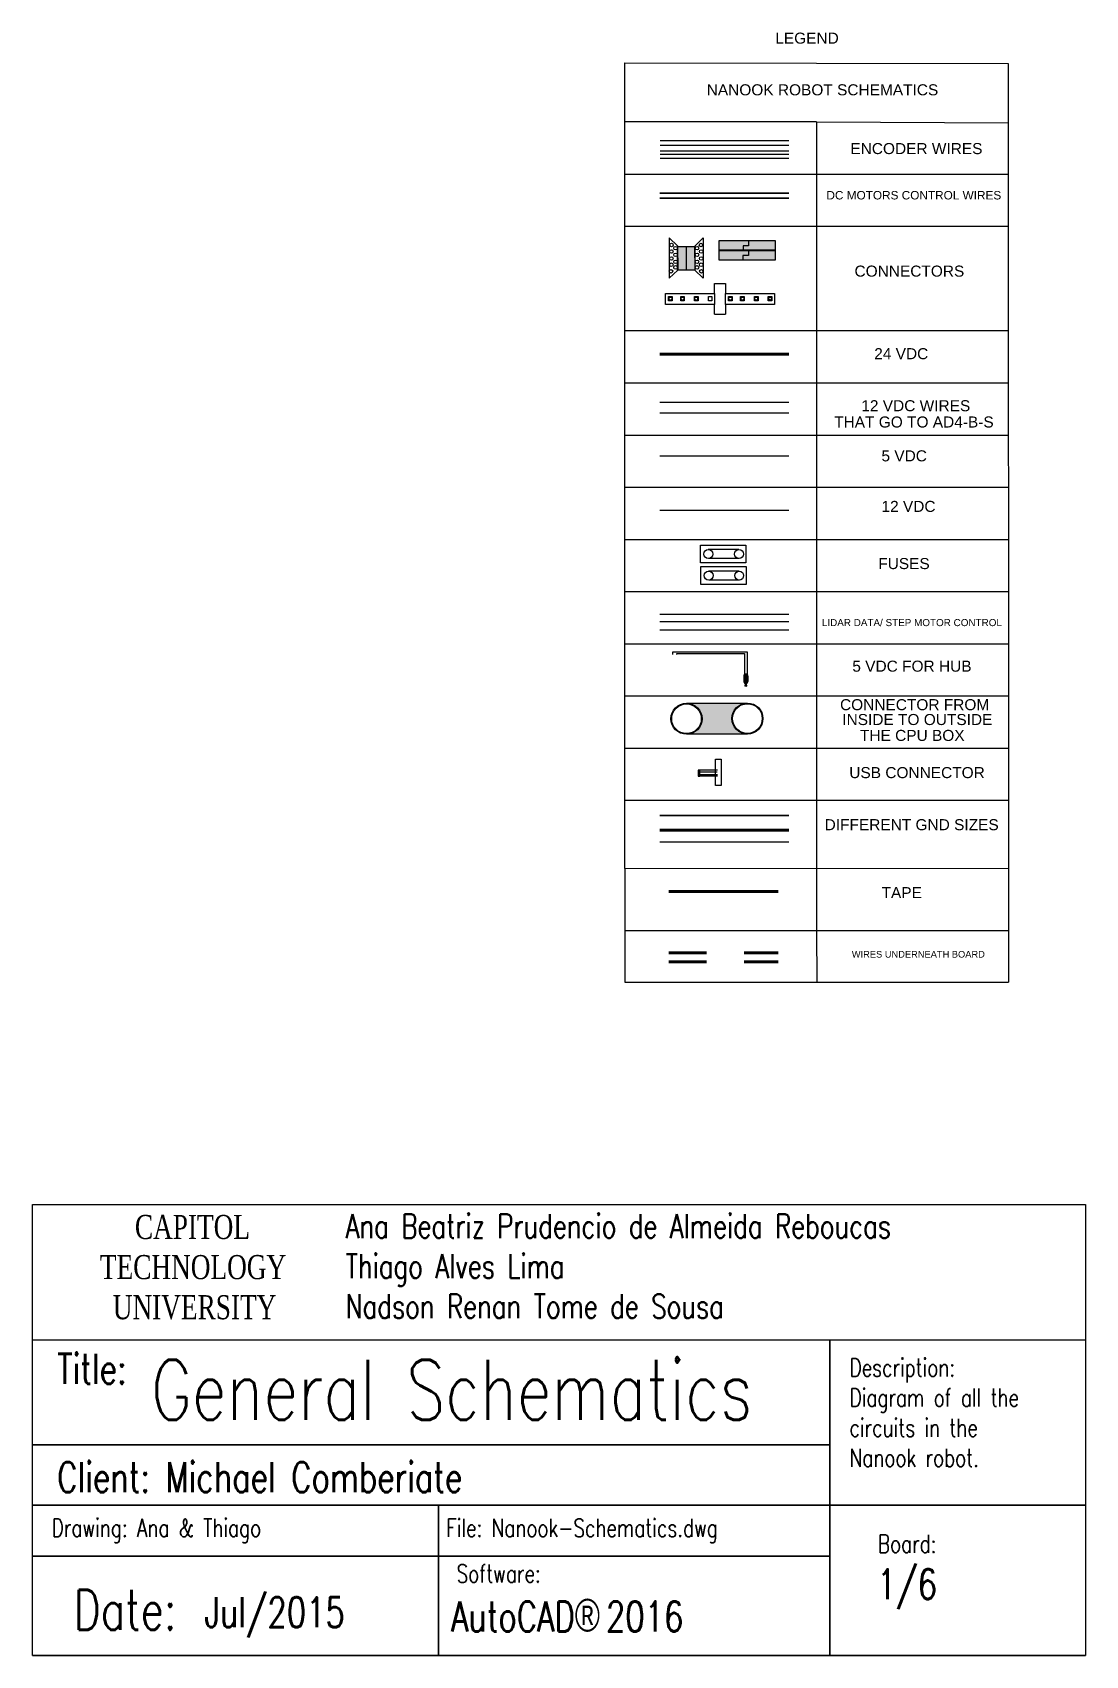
# Paper-space layout 'Layout2' of a CAD drawing. Header units: inches. Extents: x 1.28 to 10.29, y 0.23 to 7.34.
# Drawn here: x 7.491 to 10.291, y 0.233 to 4.549 of the extents above; entities that cross this region are included whole.
import ezdxf

# ---------------------------------------------------------------- set-up
doc = ezdxf.new("R2010")
doc.units = ezdxf.units.IN
doc.header["$LTSCALE"] = 0.002
doc.header["$MEASUREMENT"] = 0
doc.linetypes.add('ACAD_ISO02W100', pattern=[15, 12, -3])
doc.linetypes.add('DASHDOT', pattern=[1, 0.5, -0.25, 0, -0.25])
for name, color, linetype in [('12VDC', 2, 'Continuous'), ('5V for hub', 250, 'Continuous'), ('5VDC', 1, 'Continuous'), ('Black GND', 250, 'Continuous'), ('Connectors', 250, 'Continuous'), ('encoder wires', 250, 'Continuous'), ('goes out of box', 4, 'Continuous'), ('LEGEND BOX', 7, 'Continuous'), ('MOTOR CONTROL WIRES', 1, 'Continuous'), ('PLANTA BAIXA ELÉTRICA', 10, 'DASHDOT'), ('power protection board', 7, 'Continuous'), ('Texts', 6, 'Continuous')]:
    doc.layers.add(name, color=color, linetype=linetype)
for name, color, linetype, lineweight in [('12VDC Blue', 5, 'Continuous', 30), ('24VDC', 1, 'Continuous', 60), ('AD4-BS', 250, 'Continuous', 30), ('tape', 8, 'Continuous', 90), ('USB', 251, 'Continuous', 30), ('USB Motor wire Control', 251, 'Continuous', 30), ('USB wire WiFi', 251, 'Continuous', 30)]:
    doc.layers.add(name, color=color, linetype=linetype, lineweight=lineweight)
doc.styles.add('romans_75', font='romans.shx', dxfattribs={"width": 0.75, "height": 0.15})
doc.styles.get("Standard").update_dxf_attribs({"font": 'arial.ttf'})

psp = doc.layouts.new('Layout2')

# ---------------------------------------------------------------- hatches: boundary and pattern name
at = {"layer": '5V for hub', "true_color": 0x939598}
h = psp.add_hatch(color=252, dxfattribs=at)
h.dxf.hatch_style = 1
h.paths.add_polyline_path([(9.3822, 2.8377, 1), (9.3928, 2.8377, 1)])
h.paths.add_polyline_path([(9.3822, 2.8229, 0.298414), (9.3854, 2.8181, -0.94395), (9.3896, 2.8181, 0.298414), (9.3928, 2.8229, 1)])
h.paths.add_polyline_path([(9.3896, 2.8121, 1), (9.3854, 2.8121, 1)])
h.paths.add_polyline_path([(9.3896, 2.8181, 0.94395), (9.3854, 2.8181, 0.208334)], flags=17)
h.paths.add_polyline_path([(9.3896, 2.818, 1), (9.3854, 2.818), (9.3854, 2.8121, -1), (9.3896, 2.8121)])
h = psp.add_hatch(color=252, dxfattribs=at)
h.dxf.hatch_style = 1
h.paths.add_polyline_path([(9.3928, 2.8377, -1), (9.3822, 2.8377), (9.3822, 2.8231), (9.3822, 2.8231, -0.982512), (9.3928, 2.823), (9.3928, 2.823)])
h = psp.add_hatch(color=252, dxfattribs=at)
h.dxf.hatch_style = 1
h.paths.add_polyline_path([(9.3854, 2.8181, 0.208334), (9.3896, 2.8181, 0.94395)])
at = {"layer": 'AD4-BS', "true_color": 0xc7c8ca}
h = psp.add_hatch(color=9, dxfattribs=at)
h.dxf.hatch_style = 1
h.paths.add_polyline_path([(9.2653, 2.587), (9.2607, 2.587), (9.2607, 2.5718), (9.2653, 2.5718)])
at = {"layer": 'Black GND', "transparency": 33554687}
h = psp.add_hatch(color=4, dxfattribs=at)
h.dxf.hatch_style = 1
h.paths.add_polyline_path([(9.3083, 2.7656), (9.2295, 2.7654, -0.415378), (9.271, 2.7242, -0.41305), (9.2299, 2.6829), (9.3083, 2.6831)])
h.paths.add_polyline_path([(9.3915, 2.7658), (9.3083, 2.7656), (9.3083, 2.6831), (9.3918, 2.6833, -0.415378), (9.3504, 2.7245, -0.41305)])
at = {"layer": 'Connectors', "true_color": 0x139b48, "transparency": 33554687}
h = psp.add_hatch(color=114, dxfattribs=at)
h.dxf.hatch_style = 1
h.paths.add_polyline_path([(9.2289, 3.9803), (9.2065, 3.9803), (9.2065, 3.9499), (9.2065, 3.9171), (9.2289, 3.9171)])
h = psp.add_hatch(color=114, dxfattribs=at)
h.dxf.hatch_style = 1
h.paths.add_polyline_path([(9.2289, 3.9171), (9.2516, 3.9171), (9.2516, 3.9803), (9.2289, 3.9803)])
at = {"layer": 'Connectors', "true_color": 0x000000}
h = psp.add_hatch(color=18, dxfattribs=at)
h.dxf.hatch_style = 1
h.paths.add_polyline_path([(9.3945, 3.995), (9.3945, 3.9818), (9.38, 3.9818), (9.38, 3.9698), (9.3155, 3.9698), (9.3155, 3.995)])
h = psp.add_hatch(color=18, dxfattribs=at)
h.dxf.hatch_style = 1
h.paths.add_polyline_path([(9.3945, 3.995), (9.3945, 3.9818), (9.38, 3.9818), (9.38, 3.9698), (9.3155, 3.9698), (9.3155, 3.995)], flags=17)
h.paths.add_polyline_path([(9.3155, 3.9698), (9.3155, 3.995), (9.4666, 3.995), (9.4666, 3.9698)])
h = psp.add_hatch(color=18, dxfattribs=at)
h.dxf.hatch_style = 1
h.paths.add_polyline_path([(9.3155, 3.9446), (9.3155, 3.9698), (9.3943, 3.9698), (9.3943, 3.9566), (9.3799, 3.9566), (9.3799, 3.9446)])
h.paths.add_polyline_path([(9.3799, 3.9446), (9.3799, 3.9566), (9.3943, 3.9566), (9.3943, 3.9698), (9.4666, 3.9698), (9.4666, 3.9446)])
at = {"layer": 'goes out of box'}
h = psp.add_hatch(color=256, dxfattribs=at)
h.dxf.hatch_style = 1
h.paths.add_polyline_path([(9.271, 2.7242, 1), (9.1885, 2.7242, 1)])
h.paths.add_polyline_path([(9.2691, 2.7242, 1), (9.1903, 2.7242, 1)], flags=16)
h = psp.add_hatch(color=256, dxfattribs=at)
h.dxf.hatch_style = 1
h.paths.add_polyline_path([(9.4329, 2.7245, 1), (9.3504, 2.7245, 1)])
h.paths.add_polyline_path([(9.4311, 2.7245, 1), (9.3523, 2.7245, 1)], flags=16)

# ---------------------------------------------------------------- linework, layer by layer
at = {"layer": '12VDC'}
psp.add_line((9.1591, 3.2785), (9.5014, 3.2785), dxfattribs=at)
at = {"layer": '12VDC Blue'}
for p, q in [((9.1591, 3.5658), (9.5014, 3.5658)), ((9.1591, 3.5375), (9.5014, 3.5375))]:
    psp.add_line(p, q, dxfattribs=at)
at = {"layer": '24VDC'}
psp.add_line((9.1591, 3.6939), (9.5014, 3.6939), dxfattribs=at)
at = {"layer": '24VDC', "linetype": 'ACAD_ISO02W100', "ltscale": 4}
psp.add_line((9.1828, 2.1016), (9.4734, 2.1016), dxfattribs=at)
at = {"layer": '5V for hub', "color": 250}
psp.add_lwpolyline([(9.1931, 2.8952), (9.1931, 2.9025), (9.327, 2.9025), (9.3908, 2.9025), (9.3908, 2.8641), (9.3908, 2.8419)], dxfattribs=at)
at = {"layer": '5V for hub'}
psp.add_lwpolyline([(9.2036, 2.8952), (9.2036, 2.8979), (9.3, 2.8979), (9.3838, 2.8979), (9.3838, 2.8502), (9.3838, 2.8415)], dxfattribs=at)
for points in [[(9.3928, 2.8377, 1), (9.3822, 2.8377), (9.3822, 2.8231)], [(9.3896, 2.8121), (9.3896, 2.818, 1), (9.3854, 2.818), (9.3854, 2.8121)]]:
    psp.add_lwpolyline(points, format="xyb", dxfattribs=at)
psp.add_lwpolyline([(9.3928, 2.8377), (9.3928, 2.823)], close=True, dxfattribs=at)
psp.add_circle((9.3875, 2.8121), 0.00212, dxfattribs=at)
psp.add_arc((9.3875, 2.8229), 0.00531, 293.5366, 246.4634, dxfattribs=at)
at = {"layer": '5VDC'}
psp.add_lwpolyline([(9.1591, 3.4234), (9.1942, 3.4234), (9.5014, 3.4234)], dxfattribs=at)
at = {"layer": 'Black GND', "color": 0}
for p, q in [((9.3943, 3.9566), (9.3799, 3.9566)), ((9.3799, 3.9566), (9.3799, 3.9446)), ((9.3943, 3.9698), (9.3943, 3.9566))]:
    psp.add_line(p, q, dxfattribs=at)
at = {"layer": 'Black GND', "color": 4}
for p, q in [((9.2297, 2.7654), (9.3917, 2.7658)), ((9.3917, 2.6833), (9.2297, 2.6829))]:
    psp.add_line(p, q, dxfattribs=at)
at = {"layer": 'Black GND', "lineweight": 90}
psp.add_line((9.1591, 2.4275), (9.5014, 2.4275), dxfattribs=at)
at = {"layer": 'Black GND'}
psp.add_line((9.5014, 2.3956), (9.1591, 2.3956), dxfattribs=at)
at = {"layer": 'Black GND', "linetype": 'ACAD_ISO02W100', "lineweight": 90, "ltscale": 4}
psp.add_line((9.1828, 2.0778), (9.4734, 2.0778), dxfattribs=at)
at = {"layer": 'Connectors'}
for p, q in [((9.1838, 4.0035), (9.1838, 3.8963)), ((9.2065, 3.9807), (9.1838, 4.0035)), ((9.2065, 3.9499), (9.2065, 3.9807)), ((9.2289, 3.9803), (9.2289, 3.9171)), ((9.2516, 3.9807), (9.2743, 4.0035)), ((9.2516, 3.9499), (9.2516, 3.9807)), ((9.2743, 4.0035), (9.2743, 3.8963)), ((9.3945, 3.995), (9.3945, 3.9818)), ((9.2065, 3.9499), (9.2065, 3.9175)), ((9.2516, 3.9499), (9.2516, 3.9175)), ((9.3943, 3.9566), (9.3799, 3.9566)), ((9.3799, 3.9566), (9.3799, 3.9446)), ((9.3943, 3.9698), (9.3943, 3.9566)), ((9.2065, 3.9175), (9.1838, 3.8963)), ((9.2516, 3.9175), (9.2743, 3.8963)), ((9.304, 3.8555), (9.304, 3.8817)), ((9.304, 3.8817), (9.333, 3.8817)), ((9.333, 3.8817), (9.3331, 3.8555)), ((9.3041, 3.7998), (9.3041, 3.826)), ((9.3041, 3.7998), (9.3331, 3.7998)), ((9.3331, 3.826), (9.3331, 3.7998))]:
    psp.add_line(p, q, dxfattribs=at)
at = {"layer": 'Connectors', "color": 0}
for p, q in [((9.38, 3.9818), (9.38, 3.9698)), ((9.3945, 3.9818), (9.38, 3.9818))]:
    psp.add_line(p, q, dxfattribs=at)
at = {"layer": 'Connectors'}
for points in [[(9.2062, 3.9803), (9.2516, 3.9803), (9.2516, 3.9171), (9.2062, 3.9171)], [(9.3155, 3.9698), (9.4666, 3.9698), (9.4666, 3.995), (9.3155, 3.995)], [(9.3155, 3.9698), (9.4666, 3.9698), (9.4666, 3.995), (9.3155, 3.995)], [(9.3153, 3.945), (9.4665, 3.945), (9.4665, 3.9702), (9.3153, 3.9702)], [(9.3155, 3.9446), (9.4666, 3.9446), (9.4666, 3.9698), (9.3155, 3.9698)], [(9.1738, 3.8555), (9.304, 3.8555), (9.304, 3.826), (9.1738, 3.826)], [(9.1823, 3.8471), (9.1916, 3.8471), (9.1916, 3.8359), (9.1823, 3.8359)], [(9.2143, 3.8471), (9.2237, 3.8471), (9.2237, 3.8359), (9.2143, 3.8359)], [(9.2512, 3.8471), (9.2605, 3.8471), (9.2605, 3.8359), (9.2512, 3.8359)], [(9.2879, 3.8471), (9.2972, 3.8471), (9.2972, 3.8359), (9.2879, 3.8359)], [(9.3331, 3.8555), (9.4633, 3.8555), (9.4633, 3.826), (9.3331, 3.826)], [(9.3416, 3.8471), (9.3509, 3.8471), (9.3509, 3.8359), (9.3416, 3.8359)], [(9.3737, 3.8471), (9.383, 3.8471), (9.383, 3.8359), (9.3737, 3.8359)], [(9.4105, 3.8471), (9.4199, 3.8471), (9.4199, 3.8359), (9.4105, 3.8359)], [(9.4472, 3.8471), (9.4566, 3.8471), (9.4566, 3.8359), (9.4472, 3.8359)]]:
    psp.add_lwpolyline(points, close=True, dxfattribs=at)
for centre, radius in [((9.1895, 3.9668), 0.00469), ((9.1897, 3.9841), 0.00469), ((9.2004, 3.9759), 0.00469), ((9.2577, 3.9759), 0.00469), ((9.2684, 3.9841), 0.00469), ((9.2687, 3.9668), 0.00469), ((9.1892, 3.9316), 0.00469), ((9.1895, 3.9482), 0.00469), ((9.2004, 3.9581), 0.00469), ((9.2004, 3.9393), 0.00469), ((9.2004, 3.9245), 0.00469), ((9.2577, 3.9581), 0.00469), ((9.2577, 3.9393), 0.00469), ((9.2577, 3.9245), 0.00469), ((9.2687, 3.9482), 0.00469), ((9.2689, 3.9316), 0.00469), ((9.1887, 3.9142), 0.00469), ((9.2694, 3.9142), 0.00469), ((9.1869, 3.8414), 0.00385), ((9.2191, 3.8414), 0.00385), ((9.2558, 3.8414), 0.00385), ((9.3463, 3.8414), 0.00385), ((9.3784, 3.8414), 0.00385), ((9.4151, 3.8414), 0.00385), ((9.452, 3.8417), 0.00385)]:
    psp.add_circle(centre, radius, dxfattribs=at)
at = {"layer": 'encoder wires', "color": 5}
psp.add_line((9.1595, 4.2617), (9.5018, 4.2617), dxfattribs=at)
at = {"layer": 'encoder wires', "color": 1}
psp.add_line((9.1595, 4.2496), (9.5018, 4.2496), dxfattribs=at)
at = {"layer": 'encoder wires', "color": 2}
psp.add_line((9.1595, 4.2347), (9.5018, 4.2347), dxfattribs=at)
at = {"layer": 'encoder wires', "color": 3}
psp.add_line((9.1595, 4.2259), (9.5018, 4.2259), dxfattribs=at)
at = {"layer": 'encoder wires'}
psp.add_line((9.1595, 4.2151), (9.5018, 4.2151), dxfattribs=at)
at = {"layer": 'goes out of box'}
for centre, radius in [((9.2297, 2.7242), 0.0413), ((9.2297, 2.7242), 0.0394), ((9.2297, 2.7242), 0.0394), ((9.3917, 2.7245), 0.0413), ((9.3917, 2.7245), 0.0394), ((9.3917, 2.7245), 0.0394)]:
    psp.add_circle(centre, radius, dxfattribs=at)
at = {"layer": 'LEGEND BOX'}
for p, q in [((9.5757, 4.3113), (9.0658, 4.3113)), ((9.5757, 4.3113), (10.0856, 4.3093)), ((9.5757, 4.3113), (9.5757, 2.8647)), ((9.0658, 4.1726), (10.0856, 4.1726)), ((9.0658, 4.0338), (10.0856, 4.0338)), ((9.0658, 3.7563), (10.0856, 3.7563)), ((9.0658, 3.6176), (10.0856, 3.6176)), ((9.0658, 3.4788), (10.0856, 3.4788)), ((9.0658, 3.34), (10.0856, 3.34)), ((9.0658, 3.2013), (10.0856, 3.2013)), ((9.0658, 3.0625), (10.0856, 3.0625)), ((9.0658, 2.9237), (10.0856, 2.9237)), ((9.5757, 2.8647), (9.5757, 2.785)), ((9.0658, 2.785), (10.0856, 2.785)), ((9.5757, 2.785), (9.5757, 2.3254)), ((9.0658, 2.6462), (10.0856, 2.6462)), ((9.0658, 2.5074), (10.0856, 2.5074)), ((9.0658, 2.3259), (9.0657, 2.1609)), ((9.5757, 2.3254), (9.5757, 2.1609)), ((10.0856, 2.325), (10.0856, 2.1609)), ((9.0657, 2.1609), (9.0655, 2.0236)), ((9.0657, 2.1609), (10.0856, 2.1609)), ((9.5756, 2.1609), (9.5767, 2.0236)), ((10.0856, 2.1609), (10.0856, 2.0236)), ((9.0655, 2.0236), (10.0856, 2.0236))]:
    psp.add_line(p, q, dxfattribs=at)
psp.add_lwpolyline([(9.0656, 4.4682), (10.0854, 4.4673), (10.0856, 2.325), (9.0658, 2.3259)], close=True, dxfattribs=at)
at = {"layer": 'MOTOR CONTROL WIRES', "color": 18, "lineweight": 35, "true_color": 0x000000}
for p, q in [((9.5014, 4.1219), (9.1591, 4.1219)), ((9.5014, 2.4668), (9.1591, 2.4668))]:
    psp.add_line(p, q, dxfattribs=at)
at = {"layer": 'MOTOR CONTROL WIRES', "color": 1, "lineweight": 35}
psp.add_line((9.5014, 4.1085), (9.1591, 4.1085), dxfattribs=at)
at = {"layer": 'PLANTA BAIXA ELÉTRICA', "color": 0, "linetype": 'ByBlock'}
for p, q in [((7.4907, 0.2326), (7.4907, 1.4326)), ((7.4907, 1.4326), (10.2907, 1.4326)), ((7.4907, 1.0726), (7.4907, 1.4326)), ((10.2907, 1.4326), (10.2907, 0.2326)), ((7.4907, 0.7926), (7.4907, 1.0726)), ((7.4907, 0.7926), (7.4907, 1.0726)), ((7.4907, 1.0726), (10.2907, 1.0726)), ((9.6107, 0.2326), (9.6107, 1.0726)), ((9.6107, 1.0726), (9.6107, 0.2326)), ((7.4907, 0.6326), (7.4907, 0.7926)), ((7.4907, 0.6326), (7.4907, 0.7926)), ((7.4907, 0.7926), (9.6107, 0.7926)), ((9.6107, 0.7926), (7.4907, 0.7926)), ((7.4907, 0.4966), (7.4907, 0.6326)), ((7.4907, 0.4966), (7.4907, 0.6326)), ((7.4907, 0.6326), (10.2907, 0.6326)), ((10.2907, 0.6326), (7.4907, 0.6326)), ((8.5707, 0.2326), (8.5707, 0.6326)), ((8.5707, 0.6326), (8.5707, 0.2326)), ((7.4907, 0.2326), (7.4907, 0.4966)), ((7.4907, 0.4966), (9.6107, 0.4966)), ((9.6107, 0.4966), (7.4907, 0.4966)), ((10.2907, 0.2326), (7.4907, 0.2326)), ((7.4907, 0.2326), (8.0307, 0.2326)), ((8.0307, 0.2326), (8.5707, 0.2326)), ((8.5707, 0.2326), (8.0307, 0.2326)), ((8.5707, 0.2326), (9.6107, 0.2326)), ((9.0907, 0.2326), (8.5707, 0.2326)), ((9.6107, 0.2326), (9.0907, 0.2326)), ((9.6107, 0.2326), (10.2907, 0.2326)), ((10.2907, 0.2326), (9.6107, 0.2326))]:
    psp.add_line(p, q, dxfattribs=at)
at = {"layer": 'power protection board'}
for p, q in [((9.369, 3.174), (9.2876, 3.174)), ((9.3697, 3.1167), (9.2883, 3.1167)), ((9.37, 3.1504), (9.289, 3.1505)), ((9.3707, 3.0931), (9.2897, 3.0931))]:
    psp.add_line(p, q, dxfattribs=at)
for points in [[(9.3876, 3.186), (9.3876, 3.1388), (9.2674, 3.1388), (9.2674, 3.186)], [(9.3883, 3.1287), (9.3883, 3.0814), (9.2681, 3.0814), (9.2681, 3.1287)]]:
    psp.add_lwpolyline(points, close=True, dxfattribs=at)
for centre in [(9.2879, 3.1622), (9.3692, 3.1622), (9.2886, 3.1049), (9.3699, 3.1049)]:
    psp.add_circle(centre, 0.0118, dxfattribs=at)
at = {"layer": 'tape'}
psp.add_line((9.1828, 2.2644), (9.4734, 2.2644), dxfattribs=at)
at = {"layer": 'USB'}
psp.add_lwpolyline([(9.3065, 2.6165), (9.3217, 2.6165), (9.3217, 2.5469), (9.3065, 2.5469)], close=True, dxfattribs=at)
at = {"layer": 'USB Motor wire Control'}
for p, q in [((9.5014, 3.0011), (9.1591, 3.0011)), ((9.5014, 2.9823), (9.1591, 2.9823)), ((9.5014, 2.9598), (9.1591, 2.9598))]:
    psp.add_line(p, q, dxfattribs=at)
at = {"layer": 'USB wire WiFi', "color": 1}
psp.add_line((9.3118, 2.587), (9.2653, 2.587), dxfattribs=at)
at = {"layer": 'USB wire WiFi', "color": 7}
psp.add_line((9.3117, 2.582), (9.2653, 2.582), dxfattribs=at)
at = {"layer": 'USB wire WiFi', "color": 3}
psp.add_line((9.3121, 2.5754), (9.2653, 2.5754), dxfattribs=at)
at = {"layer": 'USB wire WiFi', "color": 250}
psp.add_line((9.2653, 2.5719), (9.312, 2.5719), dxfattribs=at)
at = {"layer": 'USB wire WiFi'}
psp.add_lwpolyline([(9.2653, 2.587), (9.2607, 2.587), (9.2607, 2.5718), (9.2653, 2.5718)], close=True, dxfattribs=at)

# ---------------------------------------------------------------- texts
at = {"layer": 'PLANTA BAIXA ELÉTRICA', "color": 0, "linetype": 'ByBlock', "attachment_point": 1, "style": 'romans_75'}
for s, width, heights, insert, char_height in [('\\pi0.21943;{\\Ftimesout|c0;CAPITOL\\P\\pi0.12643;TECHNOLOGY\\P\\pi0.16063;UNIVERSITY}', 0.709255, [0], (7.5436, 1.4045), 0.064), ('Ana Beatriz Prudencio de Almeida Reboucas\\PThiago Alves Lima\\PNadson Renan Tome de Sousa', 11.738694, [0], (8.3233, 1.4069), 0.064), ('Title:', 12.306169, [0], (7.5564, 1.0352), 0.08), ('General Schematics', 2.229652, [0], (7.8064, 1.0191), 0.16), ('Description:\\PDiagram of all the\\Pcircuits in the\\PNanook robot.', 0.564099, [0.3154], (9.6633, 1.0226), 0.048), ('Client: Michael Comberiate', 12.306169, [0], (7.5564, 0.7468), 0.08), (' Drawing: Ana & Thiago', 12.306169, [0], (7.5172, 0.5963), 0.048), ('File: Nanook-Schematics.dwg', 12.306169, [0], (8.5911, 0.5961), 0.048), ('Board:', 1.062183, [0], (9.7386, 0.5539), 0.048), ('1/6', 2.688408, [0], (9.7363, 0.4623), 0.08), ('Software:', 1.062183, [0], (8.6186, 0.4747), 0.048), ('Date:', 1.062183, [0], (7.6007, 0.4071), 0.10623), ('Jul/2015', 2.688408, [0], (7.9484, 0.3877), 0.08), ('AutoCAD{\\fArial|b0|i0|c0|p34;\\H1.0833x;®\\fMS Shell Dlg 2|b0|i0|c0|p0;\\H0.65385x; }2016', 5.99605, [0], (8.6037, 0.3831), 0.08)]:
    psp.add_mtext_dynamic_manual_height_columns(s, width=width, gutter_width=0.75, heights=heights, dxfattribs=dict(at, insert=insert, char_height=char_height))
at = {"layer": 'Texts'}
for s, height, p in [('LEGEND', 0.02938, (9.4658, 4.5196)), ('NANOOK ROBOT SCHEMATICS', 0.029382, (9.2835, 4.3822)), ('ENCODER WIRES', 0.029382, (9.6655, 4.2259)), ('DC MOTORS CONTROL WIRES', 0.022433, (9.6018, 4.1053)), ('CONNECTORS', 0.02938, (9.6765, 3.9)), ('24 VDC', 0.02938, (9.7289, 3.6804)), ('12 VDC WIRES', 0.029382, (9.6946, 3.542)), ('THAT GO TO AD4-B-S', 0.029382, (9.6224, 3.4987)), ('5 VDC', 0.02938, (9.7481, 3.4087)), ('12 VDC', 0.02938, (9.7482, 3.2742)), ('FUSES', 0.02938, (9.7396, 3.1222)), ('LIDAR DATA/ STEP MOTOR CONTROL', 0.018803, (9.5897, 2.9705)), ('5 VDC FOR HUB', 0.029382, (9.6707, 2.8493)), ('CONNECTOR FROM ', 0.029382, (9.638, 2.7469)), ('INSIDE TO OUTSIDE', 0.029382, (9.644, 2.7074)), ('THE CPU BOX', 0.029382, (9.691, 2.6651)), ('USB CONNECTOR', 0.029382, (9.6626, 2.5662)), ('DIFFERENT GND SIZES', 0.029382, (9.597, 2.4277)), ('TAPE', 0.02938, (9.7484, 2.247)), ('WIRES UNDERNEATH BOARD', 0.017666, (9.6693, 2.0889))]:
    psp.add_text(s, height=height, dxfattribs=at).set_placement(p)

doc.saveas('drawing.dxf')
